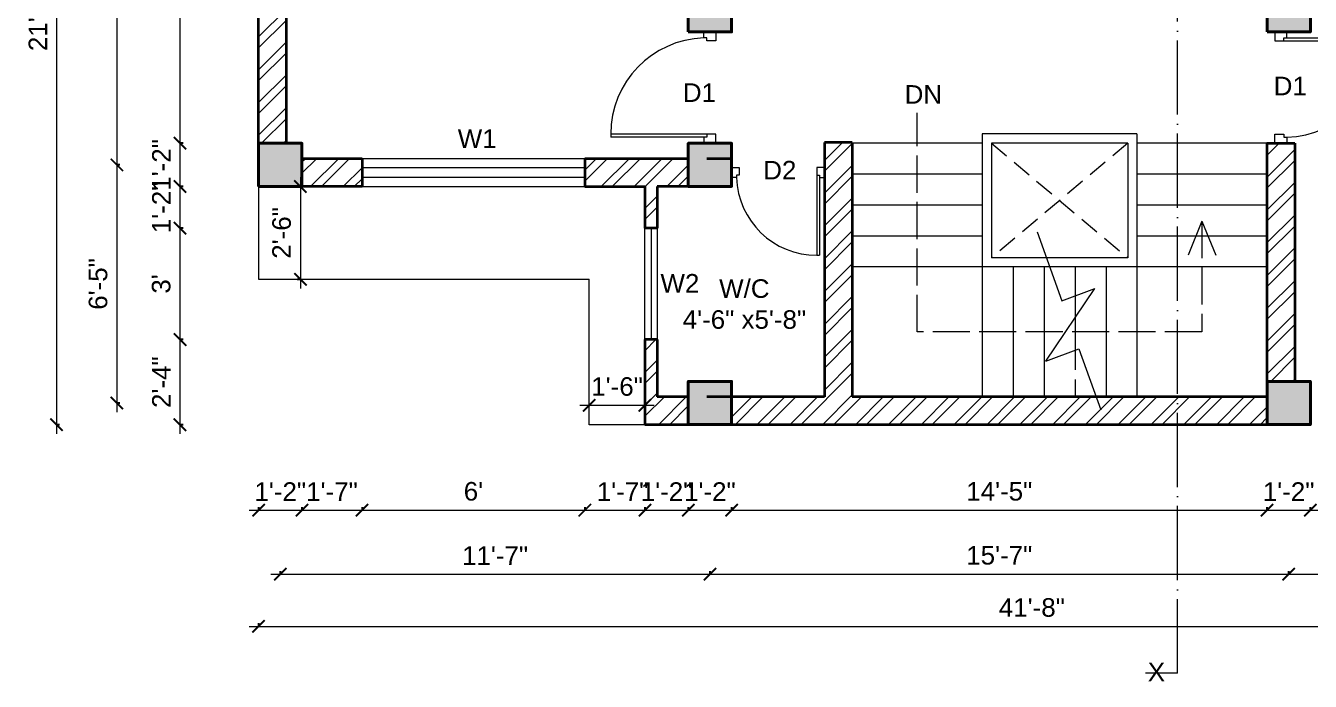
# Model space of a CAD drawing. Header units: inches. Extents: x -12071822 to 12321209, y -1222525 to 1319227.
# Drawn here: x 117113.1 to 117528.2, y 37196.9 to 37408.9 of the extents above; entities that cross this region are included whole.
import ezdxf

# ---------------------------------------------------------------- set-up
doc = ezdxf.new("R2010")
doc.units = ezdxf.units.IN
doc.header["$MEASUREMENT"] = 0
doc.header["$PDMODE"] = 35
for name, pattern in [('ACAD_ISO02W100', [15, 12, -3]), ('ACAD_ISO04W100', [30, 24, -3, 0, -3]), ('DASHED', [19.05, 12.7, -6.35])]:
    doc.linetypes.add(name, pattern=pattern)
for name, color, linetype, lineweight in [('Column', 181, 'Continuous', 40), ('Dimension', 130, 'Continuous', 9), ('Hatch', 9, 'Continuous', 9), ('Hidden', 254, 'ACAD_ISO02W100', 15), ('SECTION', 7, 'ACAD_ISO04W100', 18), ('Stairs', 61, 'Continuous', 18), ('TEXT', 255, 'Continuous', 35), ('Walls', 11, 'Continuous', 35), ('Windows', 151, 'Continuous', 15)]:
    doc.layers.add(name, color=color, linetype=linetype, lineweight=lineweight)
doc.styles.get("Standard").update_dxf_attribs({"font": 'arial.ttf'})
doc.dimstyles.get("Standard").update_dxf_attribs({"dimtxt": 6, "dimasz": 4, "dimexe": 0, "dimexo": 6, "dimgap": 3, "dimtad": 1, "dimdec": 0, "dimzin": 0, "dimdsep": 46, "dimlunit": 4, "dimtxsty": 'Standard', "dimblk": 'ARCHTICK', "dimcen": 0.09, "dimdle": 3, "dimclrd": 256, "dimadec": 0, "dimazin": 0, "dimtfac": 1, "dimtdec": 0, "dimtofl": 0, "dimtmove": 0, "dimatfit": 3, "dimfxl": 1, "dimfxlon": 1, "dimtolj": 1, "dimtzin": 0, "dimlwd": -1, "dimarcsym": 0})
pattern_1 = [(45, (-5399.04, -1273.291), (-5.30330086, 5.30330086), []), (45, (-5395.504, -1273.291), (-5.30330086, 5.30330086), [])]

# ---------------------------------------------------------------- blocks, each defined once
blk = doc.blocks.new('colm')
at = {"layer": 'Hatch'}
h = blk.add_hatch(color=256, dxfattribs=at)
h.dxf.hatch_style = 1
h.paths.add_polyline_path([(66705.71, 8319.73), (66705.71, 8307.73), (66717.71, 8307.73), (66717.71, 8319.73)])
at = {"layer": 'Column'}
blk.add_lwpolyline([(66705.71, 8307.73), (66717.71, 8307.73), (66717.71, 8319.73), (66705.71, 8319.73)], close=True, dxfattribs=at)
blk = doc.blocks.new('GFFGS')
at = {"layer": 'Windows'}
for p, q in [((97915.22, 19628.63), (97915.22, 19658.74)), ((97916.19, 19658.74), (97915.22, 19658.74)), ((97916.19, 19627.65), (97916.19, 19658.77)), ((97915.22, 19628.63), (97913.27, 19628.63)), ((97913.27, 19628.63), (97913.27, 19624.73)), ((97915.22, 19627.65), (97915.22, 19628.63)), ((97916.19, 19627.65), (97915.22, 19627.65)), ((97916.19, 19624.73), (97916.19, 19627.65)), ((97946.35, 19624.73), (97946.35, 19627.65)), ((97946.35, 19627.65), (97947.32, 19627.65)), ((97947.32, 19627.65), (97947.32, 19628.63)), ((97947.32, 19628.63), (97949.27, 19628.63)), ((97949.27, 19628.63), (97949.27, 19624.73)), ((97913.27, 19624.73), (97916.19, 19624.73)), ((97949.27, 19624.73), (97946.35, 19624.73))]:
    blk.add_line(p, q, dxfattribs=at)
blk.add_arc((97916.25, 19627.66), 31.08, 1.7801, 90.1235, dxfattribs=at)
blk = doc.blocks.new('_ArchTick')
at = {"color": 0, "linetype": 'ByBlock', "const_width": 0.15}
blk.add_lwpolyline([(-0.5, -0.5), (0.5, 0.5)], dxfattribs=at)
blk = doc.blocks.new('*D1714')
at = {"layer": 'Defpoints', "color": 0, "transparency": 16777216}
for p in [(117188.36, 37518.41), (117162.96, 37370.91), (117188.36, 37370.91)]:
    blk.add_point(p, dxfattribs=at)
at = {"layer": 'Dimension', "transparency": 16777216}
blk.add_line((117162.96, 37521.41), (117162.96, 37367.91), dxfattribs=at)
at = {"layer": 'Dimension', "color": 0, "lineweight": -2, "transparency": 16777216}
for p, q in [((117163.96, 37518.41), (117162.96, 37518.41)), ((117163.96, 37370.91), (117162.96, 37370.91))]:
    blk.add_line(p, q, dxfattribs=at)
at = {"layer": 'Dimension', "transparency": 16777216, "xscale": 4, "yscale": 4, "zscale": 4}
for p, rotation in [((117162.96, 37518.41), 90), ((117162.96, 37370.91), 270)]:
    blk.add_blockref('_ArchTick', p, dxfattribs=dict(at, rotation=rotation))
at = {"layer": 'Dimension', "color": 0, "lineweight": -2, "transparency": 16777216, "insert": (117156.9, 37444.66), "char_height": 6, "attachment_point": 5, "rotation": 90}
blk.add_mtext('\\A1;12\'-3"', dxfattribs=at)
blk = doc.blocks.new('*D1715')
at = {"layer": 'Defpoints', "color": 0, "transparency": 16777216}
for p in [(117188.36, 37370.91), (117162.96, 37356.91), (117188.36, 37356.91)]:
    blk.add_point(p, dxfattribs=at)
at = {"layer": 'Dimension', "transparency": 16777216}
blk.add_line((117162.96, 37373.91), (117162.96, 37353.91), dxfattribs=at)
at = {"layer": 'Dimension', "color": 0, "lineweight": -2, "transparency": 16777216}
for p, q in [((117163.96, 37370.91), (117162.96, 37370.91)), ((117163.96, 37356.91), (117162.96, 37356.91))]:
    blk.add_line(p, q, dxfattribs=at)
at = {"layer": 'Dimension', "transparency": 16777216, "xscale": 4, "yscale": 4, "zscale": 4}
for p, rotation in [((117162.96, 37370.91), 90), ((117162.96, 37356.91), 270)]:
    blk.add_blockref('_ArchTick', p, dxfattribs=dict(at, rotation=rotation))
at = {"layer": 'Dimension', "color": 0, "lineweight": -2, "transparency": 16777216, "insert": (117156.95, 37363.91), "char_height": 6, "attachment_point": 5, "rotation": 90}
blk.add_mtext('\\A1;1\'-2"', dxfattribs=at)
blk = doc.blocks.new('*D1716')
at = {"layer": 'Defpoints', "color": 0, "transparency": 16777216}
for p in [(117188.36, 37356.91), (117162.96, 37343.41), (117313.18, 37343.41)]:
    blk.add_point(p, dxfattribs=at)
at = {"layer": 'Dimension', "transparency": 16777216}
blk.add_line((117162.96, 37359.91), (117162.96, 37340.41), dxfattribs=at)
at = {"layer": 'Dimension', "color": 0, "lineweight": -2, "transparency": 16777216}
for p, q in [((117163.96, 37356.91), (117162.96, 37356.91)), ((117163.96, 37343.41), (117162.96, 37343.41))]:
    blk.add_line(p, q, dxfattribs=at)
at = {"layer": 'Dimension', "transparency": 16777216, "xscale": 4, "yscale": 4, "zscale": 4}
for p, rotation in [((117162.96, 37356.91), 90), ((117162.96, 37343.41), 270)]:
    blk.add_blockref('_ArchTick', p, dxfattribs=dict(at, rotation=rotation))
at = {"layer": 'Dimension', "color": 0, "lineweight": -2, "transparency": 16777216, "insert": (117156.95, 37350.16), "char_height": 6, "attachment_point": 5, "rotation": 90}
blk.add_mtext('\\A1;1\'-2"', dxfattribs=at)
blk = doc.blocks.new('*D1717')
at = {"layer": 'Defpoints', "color": 0, "transparency": 16777216}
for p in [(117313.18, 37343.41), (117162.96, 37307.41), (117313.18, 37307.41)]:
    blk.add_point(p, dxfattribs=at)
at = {"layer": 'Dimension', "transparency": 16777216}
blk.add_line((117162.96, 37346.41), (117162.96, 37304.41), dxfattribs=at)
at = {"layer": 'Dimension', "color": 0, "lineweight": -2, "transparency": 16777216}
for p, q in [((117163.96, 37343.41), (117162.96, 37343.41)), ((117163.96, 37307.41), (117162.96, 37307.41))]:
    blk.add_line(p, q, dxfattribs=at)
at = {"layer": 'Dimension', "transparency": 16777216, "xscale": 4, "yscale": 4, "zscale": 4}
for p, rotation in [((117162.96, 37343.41), 90), ((117162.96, 37307.41), 270)]:
    blk.add_blockref('_ArchTick', p, dxfattribs=dict(at, rotation=rotation))
at = {"layer": 'Dimension', "color": 0, "lineweight": -2, "transparency": 16777216, "insert": (117156.9, 37325.41), "char_height": 6, "attachment_point": 5, "rotation": 90}
blk.add_mtext("\\A1;3'", dxfattribs=at)
blk = doc.blocks.new('*D1718')
at = {"layer": 'Defpoints', "color": 0, "transparency": 16777216}
for p in [(117313.18, 37307.41), (117162.96, 37279.91), (117313.18, 37279.91)]:
    blk.add_point(p, dxfattribs=at)
at = {"layer": 'Dimension', "transparency": 16777216}
blk.add_line((117162.96, 37310.41), (117162.96, 37276.91), dxfattribs=at)
at = {"layer": 'Dimension', "color": 0, "lineweight": -2, "transparency": 16777216}
for p, q in [((117163.96, 37307.41), (117162.96, 37307.41)), ((117163.96, 37279.91), (117162.96, 37279.91))]:
    blk.add_line(p, q, dxfattribs=at)
at = {"layer": 'Dimension', "transparency": 16777216, "xscale": 4, "yscale": 4, "zscale": 4}
for p, rotation in [((117162.96, 37307.41), 90), ((117162.96, 37279.91), 270)]:
    blk.add_blockref('_ArchTick', p, dxfattribs=dict(at, rotation=rotation))
at = {"layer": 'Dimension', "color": 0, "lineweight": -2, "transparency": 16777216, "insert": (117156.95, 37293.66), "char_height": 6, "attachment_point": 5, "rotation": 90}
blk.add_mtext('\\A1;2\'-4"', dxfattribs=at)
blk = doc.blocks.new('*D1719')
at = {"layer": 'Defpoints', "color": 0, "transparency": 16777216}
for p in [(117188.36, 37525.41), (117142.56, 37363.91), (117188.36, 37363.91)]:
    blk.add_point(p, dxfattribs=at)
at = {"layer": 'Dimension', "transparency": 16777216}
blk.add_line((117142.56, 37528.41), (117142.56, 37360.91), dxfattribs=at)
at = {"layer": 'Dimension', "color": 0, "lineweight": -2, "transparency": 16777216}
for p, q in [((117143.56, 37525.41), (117142.56, 37525.41)), ((117143.56, 37363.91), (117142.56, 37363.91))]:
    blk.add_line(p, q, dxfattribs=at)
at = {"layer": 'Dimension', "transparency": 16777216, "xscale": 4, "yscale": 4, "zscale": 4}
for p, rotation in [((117142.56, 37525.41), 90), ((117142.56, 37363.91), 270)]:
    blk.add_blockref('_ArchTick', p, dxfattribs=dict(at, rotation=rotation))
at = {"layer": 'Dimension', "color": 0, "lineweight": -2, "transparency": 16777216, "insert": (117136.5, 37444.66), "char_height": 6, "attachment_point": 5, "rotation": 90}
blk.add_mtext('\\A1;13\'-5"', dxfattribs=at)
blk = doc.blocks.new('*D1720')
at = {"layer": 'Defpoints', "color": 0, "transparency": 16777216}
for p in [(117188.36, 37363.91), (117142.56, 37286.91), (117327.18, 37286.91)]:
    blk.add_point(p, dxfattribs=at)
at = {"layer": 'Dimension', "transparency": 16777216}
blk.add_line((117142.56, 37366.91), (117142.56, 37283.91), dxfattribs=at)
at = {"layer": 'Dimension', "color": 0, "lineweight": -2, "transparency": 16777216}
for p, q in [((117143.56, 37363.91), (117142.56, 37363.91)), ((117143.56, 37286.91), (117142.56, 37286.91))]:
    blk.add_line(p, q, dxfattribs=at)
at = {"layer": 'Dimension', "transparency": 16777216, "xscale": 4, "yscale": 4, "zscale": 4}
for p, rotation in [((117142.56, 37363.91), 90), ((117142.56, 37286.91), 270)]:
    blk.add_blockref('_ArchTick', p, dxfattribs=dict(at, rotation=rotation))
at = {"layer": 'Dimension', "color": 0, "lineweight": -2, "transparency": 16777216, "insert": (117136.5, 37325.41), "char_height": 6, "attachment_point": 5, "rotation": 90}
blk.add_mtext('\\A1;6\'-5"', dxfattribs=at)
blk = doc.blocks.new('*D1596')
at = {"layer": 'Defpoints', "color": 0, "transparency": 16777216}
for p in [(117188.36, 37532.41), (117123.05, 37279.91), (117313.18, 37279.91)]:
    blk.add_point(p, dxfattribs=at)
at = {"layer": 'Dimension', "transparency": 16777216}
blk.add_line((117123.05, 37535.41), (117123.05, 37276.91), dxfattribs=at)
at = {"layer": 'Dimension', "color": 0, "lineweight": -2, "transparency": 16777216}
for p, q in [((117124.05, 37532.41), (117123.05, 37532.41)), ((117124.05, 37279.91), (117123.05, 37279.91))]:
    blk.add_line(p, q, dxfattribs=at)
at = {"layer": 'Dimension', "transparency": 16777216, "xscale": 4, "yscale": 4, "zscale": 4}
for p, rotation in [((117123.05, 37532.41), 90), ((117123.05, 37279.91), 270)]:
    blk.add_blockref('_ArchTick', p, dxfattribs=dict(at, rotation=rotation))
at = {"layer": 'Dimension', "color": 0, "lineweight": -2, "transparency": 16777216, "insert": (117117.04, 37406.16), "char_height": 6, "attachment_point": 5, "rotation": 90}
blk.add_mtext("\\A1;21'", dxfattribs=at)
blk = doc.blocks.new('*D1597')
at = {"layer": 'Defpoints', "color": 0, "transparency": 16777216}
for p in [(117188.36, 37356.91), (117202.36, 37356.91), (117202.36, 37252.28)]:
    blk.add_point(p, dxfattribs=at)
at = {"layer": 'Dimension', "color": 0, "lineweight": -2, "transparency": 16777216}
for p, q in [((117188.36, 37253.28), (117188.36, 37252.28)), ((117202.36, 37253.28), (117202.36, 37252.28))]:
    blk.add_line(p, q, dxfattribs=at)
at = {"layer": 'Dimension', "transparency": 16777216}
blk.add_line((117185.36, 37252.28), (117205.36, 37252.28), dxfattribs=at)
at = {"layer": 'Dimension', "transparency": 16777216, "xscale": 4, "yscale": 4, "zscale": 4, "rotation": 180}
blk.add_blockref('_ArchTick', (117188.36, 37252.28), dxfattribs=at)
at = {"layer": 'Dimension', "transparency": 16777216, "xscale": 4, "yscale": 4, "zscale": 4}
blk.add_blockref('_ArchTick', (117202.36, 37252.28), dxfattribs=at)
at = {"layer": 'Dimension', "color": 0, "lineweight": -2, "transparency": 16777216, "insert": (117195.36, 37258.29), "char_height": 6, "attachment_point": 5}
blk.add_mtext('\\A1;1\'-2"', dxfattribs=at)
blk = doc.blocks.new('*D1721')
at = {"layer": 'Defpoints', "color": 0, "transparency": 16777216}
for p in [(117293.77, 37356.91), (117313.18, 37279.91), (117313.18, 37252.28)]:
    blk.add_point(p, dxfattribs=at)
at = {"layer": 'Dimension', "color": 0, "lineweight": -2, "transparency": 16777216}
for p, q in [((117293.77, 37253.28), (117293.77, 37252.28)), ((117313.18, 37253.28), (117313.18, 37252.28))]:
    blk.add_line(p, q, dxfattribs=at)
at = {"layer": 'Dimension', "transparency": 16777216}
blk.add_line((117290.77, 37252.28), (117316.18, 37252.28), dxfattribs=at)
at = {"layer": 'Dimension', "transparency": 16777216, "xscale": 4, "yscale": 4, "zscale": 4, "rotation": 180}
blk.add_blockref('_ArchTick', (117293.77, 37252.28), dxfattribs=at)
at = {"layer": 'Dimension', "transparency": 16777216, "xscale": 4, "yscale": 4, "zscale": 4}
blk.add_blockref('_ArchTick', (117313.18, 37252.28), dxfattribs=at)
at = {"layer": 'Dimension', "color": 0, "lineweight": -2, "transparency": 16777216, "insert": (117305.97, 37258.29), "char_height": 6, "attachment_point": 5}
blk.add_mtext('\\A1;1\'-7"', dxfattribs=at)
blk = doc.blocks.new('*D1722')
at = {"layer": 'Defpoints', "color": 0, "transparency": 16777216}
for p in [(117313.18, 37279.91), (117327.18, 37279.91), (117327.18, 37252.28)]:
    blk.add_point(p, dxfattribs=at)
at = {"layer": 'Dimension', "color": 0, "lineweight": -2, "transparency": 16777216}
for p, q in [((117313.18, 37253.28), (117313.18, 37252.28)), ((117327.18, 37253.28), (117327.18, 37252.28))]:
    blk.add_line(p, q, dxfattribs=at)
at = {"layer": 'Dimension', "transparency": 16777216}
blk.add_line((117310.18, 37252.28), (117330.18, 37252.28), dxfattribs=at)
at = {"layer": 'Dimension', "transparency": 16777216, "xscale": 4, "yscale": 4, "zscale": 4, "rotation": 180}
blk.add_blockref('_ArchTick', (117313.18, 37252.28), dxfattribs=at)
at = {"layer": 'Dimension', "transparency": 16777216, "xscale": 4, "yscale": 4, "zscale": 4}
blk.add_blockref('_ArchTick', (117327.18, 37252.28), dxfattribs=at)
at = {"layer": 'Dimension', "color": 0, "lineweight": -2, "transparency": 16777216, "insert": (117320.18, 37258.29), "char_height": 6, "attachment_point": 5}
blk.add_mtext('\\A1;1\'-2"', dxfattribs=at)
blk = doc.blocks.new('*D1723')
at = {"layer": 'Defpoints', "color": 0, "transparency": 16777216}
for p in [(117327.18, 37279.91), (117341.18, 37279.91), (117341.18, 37252.28)]:
    blk.add_point(p, dxfattribs=at)
at = {"layer": 'Dimension', "color": 0, "lineweight": -2, "transparency": 16777216}
for p, q in [((117327.18, 37253.28), (117327.18, 37252.28)), ((117341.18, 37253.28), (117341.18, 37252.28))]:
    blk.add_line(p, q, dxfattribs=at)
at = {"layer": 'Dimension', "transparency": 16777216}
blk.add_line((117324.18, 37252.28), (117344.18, 37252.28), dxfattribs=at)
at = {"layer": 'Dimension', "transparency": 16777216, "xscale": 4, "yscale": 4, "zscale": 4, "rotation": 180}
blk.add_blockref('_ArchTick', (117327.18, 37252.28), dxfattribs=at)
at = {"layer": 'Dimension', "transparency": 16777216, "xscale": 4, "yscale": 4, "zscale": 4}
blk.add_blockref('_ArchTick', (117341.18, 37252.28), dxfattribs=at)
at = {"layer": 'Dimension', "color": 0, "lineweight": -2, "transparency": 16777216, "insert": (117334.18, 37258.29), "char_height": 6, "attachment_point": 5}
blk.add_mtext('\\A1;1\'-2"', dxfattribs=at)
blk = doc.blocks.new('*D1724')
at = {"layer": 'Defpoints', "color": 0, "transparency": 16777216}
for p in [(117514.18, 37279.91), (117528.18, 37279.91), (117528.18, 37252.28)]:
    blk.add_point(p, dxfattribs=at)
at = {"layer": 'Dimension', "color": 0, "lineweight": -2, "transparency": 16777216}
for p, q in [((117514.18, 37253.28), (117514.18, 37252.28)), ((117528.18, 37253.28), (117528.18, 37252.28))]:
    blk.add_line(p, q, dxfattribs=at)
at = {"layer": 'Dimension', "transparency": 16777216}
blk.add_line((117511.18, 37252.28), (117531.18, 37252.28), dxfattribs=at)
at = {"layer": 'Dimension', "transparency": 16777216, "xscale": 4, "yscale": 4, "zscale": 4, "rotation": 180}
blk.add_blockref('_ArchTick', (117514.18, 37252.28), dxfattribs=at)
at = {"layer": 'Dimension', "transparency": 16777216, "xscale": 4, "yscale": 4, "zscale": 4}
blk.add_blockref('_ArchTick', (117528.18, 37252.28), dxfattribs=at)
at = {"layer": 'Dimension', "color": 0, "lineweight": -2, "transparency": 16777216, "insert": (117521.18, 37258.29), "char_height": 6, "attachment_point": 5}
blk.add_mtext('\\A1;1\'-2"', dxfattribs=at)
blk = doc.blocks.new('*D1725')
at = {"layer": 'Defpoints', "color": 0, "transparency": 16777216}
for p in [(117528.18, 37279.91), (117674.05, 37279.91), (117674.05, 37252.28)]:
    blk.add_point(p, dxfattribs=at)
at = {"layer": 'Dimension', "color": 0, "lineweight": -2, "transparency": 16777216}
for p, q in [((117528.18, 37253.28), (117528.18, 37252.28)), ((117674.05, 37253.28), (117674.05, 37252.28))]:
    blk.add_line(p, q, dxfattribs=at)
at = {"layer": 'Dimension', "transparency": 16777216}
blk.add_line((117525.18, 37252.28), (117677.05, 37252.28), dxfattribs=at)
at = {"layer": 'Dimension', "transparency": 16777216, "xscale": 4, "yscale": 4, "zscale": 4, "rotation": 180}
blk.add_blockref('_ArchTick', (117528.18, 37252.28), dxfattribs=at)
at = {"layer": 'Dimension', "transparency": 16777216, "xscale": 4, "yscale": 4, "zscale": 4}
blk.add_blockref('_ArchTick', (117674.05, 37252.28), dxfattribs=at)
at = {"layer": 'Dimension', "color": 0, "lineweight": -2, "transparency": 16777216, "insert": (117601.12, 37258.29), "char_height": 6, "attachment_point": 5}
blk.add_mtext('\\A1;12\'-2"', dxfattribs=at)
blk = doc.blocks.new('*D1727')
at = {"layer": 'Defpoints', "color": 0, "transparency": 16777216}
for p in [(117195.36, 37356.91), (117334.18, 37279.91), (117334.18, 37231.58)]:
    blk.add_point(p, dxfattribs=at)
at = {"layer": 'Dimension', "color": 0, "lineweight": -2, "transparency": 16777216}
for p, q in [((117195.36, 37232.58), (117195.36, 37231.58)), ((117334.18, 37232.58), (117334.18, 37231.58))]:
    blk.add_line(p, q, dxfattribs=at)
at = {"layer": 'Dimension', "transparency": 16777216}
blk.add_line((117192.36, 37231.58), (117337.18, 37231.58), dxfattribs=at)
at = {"layer": 'Dimension', "transparency": 16777216, "xscale": 4, "yscale": 4, "zscale": 4, "rotation": 180}
blk.add_blockref('_ArchTick', (117195.36, 37231.58), dxfattribs=at)
at = {"layer": 'Dimension', "transparency": 16777216, "xscale": 4, "yscale": 4, "zscale": 4}
blk.add_blockref('_ArchTick', (117334.18, 37231.58), dxfattribs=at)
at = {"layer": 'Dimension', "color": 0, "lineweight": -2, "transparency": 16777216, "insert": (117264.77, 37237.59), "char_height": 6, "attachment_point": 5}
blk.add_mtext('\\A1;11\'-7"', dxfattribs=at)
blk = doc.blocks.new('*D1728')
at = {"layer": 'Defpoints', "color": 0, "transparency": 16777216}
for p in [(117334.18, 37279.91), (117521.18, 37279.91), (117521.18, 37231.58)]:
    blk.add_point(p, dxfattribs=at)
at = {"layer": 'Dimension', "color": 0, "lineweight": -2, "transparency": 16777216}
for p, q in [((117334.18, 37232.58), (117334.18, 37231.58)), ((117521.18, 37232.58), (117521.18, 37231.58))]:
    blk.add_line(p, q, dxfattribs=at)
at = {"layer": 'Dimension', "transparency": 16777216}
blk.add_line((117331.18, 37231.58), (117524.18, 37231.58), dxfattribs=at)
at = {"layer": 'Dimension', "transparency": 16777216, "xscale": 4, "yscale": 4, "zscale": 4, "rotation": 180}
blk.add_blockref('_ArchTick', (117334.18, 37231.58), dxfattribs=at)
at = {"layer": 'Dimension', "transparency": 16777216, "xscale": 4, "yscale": 4, "zscale": 4}
blk.add_blockref('_ArchTick', (117521.18, 37231.58), dxfattribs=at)
at = {"layer": 'Dimension', "color": 0, "lineweight": -2, "transparency": 16777216, "insert": (117427.68, 37237.65), "char_height": 6, "attachment_point": 5}
blk.add_mtext('\\A1;15\'-7"', dxfattribs=at)
blk = doc.blocks.new('*D1729')
at = {"layer": 'Defpoints', "color": 0, "transparency": 16777216}
for p in [(117521.18, 37279.91), (117681.05, 37279.91), (117681.05, 37231.58)]:
    blk.add_point(p, dxfattribs=at)
at = {"layer": 'Dimension', "color": 0, "lineweight": -2, "transparency": 16777216}
for p, q in [((117521.18, 37232.58), (117521.18, 37231.58)), ((117681.05, 37232.58), (117681.05, 37231.58))]:
    blk.add_line(p, q, dxfattribs=at)
at = {"layer": 'Dimension', "transparency": 16777216}
blk.add_line((117518.18, 37231.58), (117684.05, 37231.58), dxfattribs=at)
at = {"layer": 'Dimension', "transparency": 16777216, "xscale": 4, "yscale": 4, "zscale": 4, "rotation": 180}
blk.add_blockref('_ArchTick', (117521.18, 37231.58), dxfattribs=at)
at = {"layer": 'Dimension', "transparency": 16777216, "xscale": 4, "yscale": 4, "zscale": 4}
blk.add_blockref('_ArchTick', (117681.05, 37231.58), dxfattribs=at)
at = {"layer": 'Dimension', "color": 0, "lineweight": -2, "transparency": 16777216, "insert": (117601.12, 37237.65), "char_height": 6, "attachment_point": 5}
blk.add_mtext('\\A1;13\'-4"', dxfattribs=at)
blk = doc.blocks.new('*D1598')
at = {"layer": 'Defpoints', "color": 0, "transparency": 16777216}
for p in [(117188.36, 37356.91), (117688.05, 37279.91), (117688.05, 37214.71)]:
    blk.add_point(p, dxfattribs=at)
at = {"layer": 'Dimension', "transparency": 16777216}
blk.add_line((117185.36, 37214.71), (117691.05, 37214.71), dxfattribs=at)
at = {"layer": 'Dimension', "color": 0, "lineweight": -2, "transparency": 16777216}
for p, q in [((117188.36, 37215.71), (117188.36, 37214.71)), ((117688.05, 37215.71), (117688.05, 37214.71))]:
    blk.add_line(p, q, dxfattribs=at)
at = {"layer": 'Dimension', "transparency": 16777216, "xscale": 4, "yscale": 4, "zscale": 4, "rotation": 180}
blk.add_blockref('_ArchTick', (117188.36, 37214.71), dxfattribs=at)
at = {"layer": 'Dimension', "transparency": 16777216, "xscale": 4, "yscale": 4, "zscale": 4}
blk.add_blockref('_ArchTick', (117688.05, 37214.71), dxfattribs=at)
at = {"layer": 'Dimension', "color": 0, "lineweight": -2, "transparency": 16777216, "insert": (117438.21, 37220.78), "char_height": 6, "attachment_point": 5}
blk.add_mtext('\\A1;41\'-8"', dxfattribs=at)
blk = doc.blocks.new('*D1599')
at = {"layer": 'Defpoints', "color": 0, "transparency": 16777216}
for p in [(117202.36, 37356.91), (117221.77, 37356.91), (117221.77, 37252.28)]:
    blk.add_point(p, dxfattribs=at)
at = {"layer": 'Dimension', "color": 0, "lineweight": -2, "transparency": 16777216}
for p, q in [((117202.36, 37253.28), (117202.36, 37252.28)), ((117221.77, 37253.28), (117221.77, 37252.28))]:
    blk.add_line(p, q, dxfattribs=at)
at = {"layer": 'Dimension', "transparency": 16777216}
blk.add_line((117199.36, 37252.28), (117224.77, 37252.28), dxfattribs=at)
at = {"layer": 'Dimension', "transparency": 16777216, "xscale": 4, "yscale": 4, "zscale": 4, "rotation": 180}
blk.add_blockref('_ArchTick', (117202.36, 37252.28), dxfattribs=at)
at = {"layer": 'Dimension', "transparency": 16777216, "xscale": 4, "yscale": 4, "zscale": 4}
blk.add_blockref('_ArchTick', (117221.77, 37252.28), dxfattribs=at)
at = {"layer": 'Dimension', "color": 0, "transparency": 16777216, "insert": (117212.07, 37258.29), "char_height": 6, "attachment_point": 5}
blk.add_mtext('\\A1;1\'-7"', dxfattribs=at)
blk = doc.blocks.new('*D1730')
at = {"layer": 'Defpoints', "color": 0, "transparency": 16777216}
for p in [(117221.77, 37356.91), (117293.77, 37356.91), (117293.77, 37252.28)]:
    blk.add_point(p, dxfattribs=at)
at = {"layer": 'Dimension', "color": 0, "lineweight": -2, "transparency": 16777216}
for p, q in [((117221.77, 37253.28), (117221.77, 37252.28)), ((117293.77, 37253.28), (117293.77, 37252.28))]:
    blk.add_line(p, q, dxfattribs=at)
at = {"layer": 'Dimension', "transparency": 16777216}
blk.add_line((117218.77, 37252.28), (117296.77, 37252.28), dxfattribs=at)
at = {"layer": 'Dimension', "transparency": 16777216, "xscale": 4, "yscale": 4, "zscale": 4, "rotation": 180}
blk.add_blockref('_ArchTick', (117221.77, 37252.28), dxfattribs=at)
at = {"layer": 'Dimension', "transparency": 16777216, "xscale": 4, "yscale": 4, "zscale": 4}
blk.add_blockref('_ArchTick', (117293.77, 37252.28), dxfattribs=at)
at = {"layer": 'Dimension', "color": 0, "transparency": 16777216, "insert": (117257.77, 37258.34), "char_height": 6, "attachment_point": 5}
blk.add_mtext("\\A1;6'", dxfattribs=at)
blk = doc.blocks.new('*D1798')
at = {"layer": 'Defpoints', "color": 0, "transparency": 16777216}
for p in [(117188.36, 37356.91), (117188.36, 37326.91), (117201.87, 37326.91)]:
    blk.add_point(p, dxfattribs=at)
at = {"layer": 'Windows', "transparency": 16777216}
blk.add_line((117201.87, 37359.91), (117201.87, 37323.91), dxfattribs=at)
at = {"layer": 'Windows', "color": 0, "lineweight": -2, "transparency": 16777216}
for p, q in [((117200.87, 37356.91), (117201.87, 37356.91)), ((117200.87, 37326.91), (117201.87, 37326.91))]:
    blk.add_line(p, q, dxfattribs=at)
at = {"layer": 'Windows', "transparency": 16777216, "xscale": 4, "yscale": 4, "zscale": 4}
for p, rotation in [((117201.87, 37356.91), 90), ((117201.87, 37326.91), 270)]:
    blk.add_blockref('_ArchTick', p, dxfattribs=dict(at, rotation=rotation))
at = {"layer": 'Windows', "color": 0, "transparency": 16777216, "insert": (117195.81, 37341.91), "char_height": 6, "attachment_point": 5, "rotation": 90}
blk.add_mtext('\\A1;2\'-6"', dxfattribs=at)
blk = doc.blocks.new('*D1799')
at = {"layer": 'Defpoints', "color": 0, "transparency": 16777216}
for p in [(117295.18, 37286.15), (117295.18, 37279.91), (117313.18, 37279.91)]:
    blk.add_point(p, dxfattribs=at)
at = {"layer": 'Windows', "transparency": 16777216}
blk.add_line((117316.18, 37286.15), (117292.18, 37286.15), dxfattribs=at)
at = {"layer": 'Windows', "color": 0, "lineweight": -2, "transparency": 16777216}
for p, q in [((117295.18, 37285.91), (117295.18, 37286.15)), ((117313.18, 37285.91), (117313.18, 37286.15))]:
    blk.add_line(p, q, dxfattribs=at)
at = {"layer": 'Windows', "transparency": 16777216, "xscale": 4, "yscale": 4, "zscale": 4, "rotation": 180}
blk.add_blockref('_ArchTick', (117295.18, 37286.15), dxfattribs=at)
at = {"layer": 'Windows', "transparency": 16777216, "xscale": 4, "yscale": 4, "zscale": 4}
blk.add_blockref('_ArchTick', (117313.18, 37286.15), dxfattribs=at)
at = {"layer": 'Windows', "color": 0, "transparency": 16777216, "insert": (117304.18, 37292.22), "char_height": 6, "attachment_point": 5}
blk.add_mtext('\\A1;1\'-6"', dxfattribs=at)
blk = doc.blocks.new('*D1617')
at = {"layer": 'Defpoints', "color": 0, "transparency": 16777216}
for p in [(118242.86, 37844.49), (117514.18, 37816.85), (117514.18, 37279.91)]:
    blk.add_point(p, dxfattribs=at)
at = {"layer": 'Dimension', "color": 0, "lineweight": -2, "transparency": 16777216}
for p, q in [((118242.86, 37817.85), (118242.86, 37816.85)), ((117514.18, 37815.85), (117514.18, 37816.85))]:
    blk.add_line(p, q, dxfattribs=at)
at = {"layer": 'Dimension', "transparency": 16777216}
blk.add_line((118245.86, 37816.85), (117511.18, 37816.85), dxfattribs=at)
at = {"layer": 'Dimension', "transparency": 16777216, "xscale": 4, "yscale": 4, "zscale": 4, "rotation": 180}
blk.add_blockref('_ArchTick', (117514.18, 37816.85), dxfattribs=at)
at = {"layer": 'Dimension', "transparency": 16777216, "xscale": 4, "yscale": 4, "zscale": 4}
blk.add_blockref('_ArchTick', (118242.86, 37816.85), dxfattribs=at)
at = {"layer": 'Dimension', "color": 0, "transparency": 16777216, "insert": (117878.52, 37822.92), "char_height": 6, "attachment_point": 5}
blk.add_mtext('\\A1;60\'-9"', dxfattribs=at)
blk = doc.blocks.new('*D1812')
at = {"layer": 'Defpoints', "color": 0, "transparency": 16777216}
for p in [(117341.18, 37279.91), (117514.18, 37279.91), (117514.18, 37252.28)]:
    blk.add_point(p, dxfattribs=at)
at = {"layer": 'Dimension', "color": 0, "lineweight": -2, "transparency": 16777216}
for p, q in [((117341.18, 37253.28), (117341.18, 37252.28)), ((117514.18, 37253.28), (117514.18, 37252.28))]:
    blk.add_line(p, q, dxfattribs=at)
at = {"layer": 'Dimension', "transparency": 16777216}
blk.add_line((117338.18, 37252.28), (117517.18, 37252.28), dxfattribs=at)
at = {"layer": 'Dimension', "transparency": 16777216, "xscale": 4, "yscale": 4, "zscale": 4, "rotation": 180}
blk.add_blockref('_ArchTick', (117341.18, 37252.28), dxfattribs=at)
at = {"layer": 'Dimension', "transparency": 16777216, "xscale": 4, "yscale": 4, "zscale": 4}
blk.add_blockref('_ArchTick', (117514.18, 37252.28), dxfattribs=at)
at = {"layer": 'Dimension', "color": 0, "transparency": 16777216, "insert": (117427.68, 37258.34), "char_height": 6, "attachment_point": 5}
blk.add_mtext('\\A1;14\'-5"', dxfattribs=at)

msp = doc.modelspace()

# ---------------------------------------------------------------- hatches: boundary and pattern name
at = {"layer": 'Hatch'}
h = msp.add_hatch(dxfattribs=at)
h.set_pattern_fill('ANSI32', color=256, scale=20)
h.set_pattern_definition(pattern_1)
h.paths.add_polyline_path([(117197.36, 37518.41), (117188.36, 37518.41), (117188.36, 37370.91), (117197.36, 37370.91)])
h = msp.add_hatch(dxfattribs=at)
h.set_pattern_fill('ANSI32', color=256, scale=20)
h.set_pattern_definition(pattern_1)
h.paths.add_polyline_path([(117380.18, 37288.91), (117380.18, 37371.16), (117371.18, 37371.16), (117371.18, 37288.91), (117341.18, 37288.91), (117341.18, 37279.91), (117514.18, 37279.91), (117514.18, 37288.91)])
h = msp.add_hatch(dxfattribs=at)
h.set_pattern_fill('ANSI32', color=256, scale=20)
h.set_pattern_definition(pattern_1)
h.paths.add_polyline_path([(117523.18, 37370.91), (117514.18, 37370.91), (117514.18, 37293.91), (117523.18, 37293.91)])
h = msp.add_hatch(dxfattribs=at)
h.set_pattern_fill('ANSI32', color=256, scale=20)
h.set_pattern_definition([(45, (-8019.3034, -564.577), (-5.30330086, 5.30330086), []), (45, (-8015.768, -564.577), (-5.30330086, 5.30330086), [])])
h.paths.add_polyline_path([(117221.77, 37356.91), (117221.77, 37365.91), (117202.36, 37365.91), (117202.36, 37356.91)])
h = msp.add_hatch(dxfattribs=at)
h.set_pattern_fill('ANSI32', color=256, scale=20)
h.set_pattern_definition(pattern_1)
h.paths.add_polyline_path([(117313.18, 37356.91), (117313.18, 37343.41), (117317.18, 37343.41), (117317.18, 37356.91), (117327.18, 37356.91), (117327.18, 37365.91), (117293.77, 37365.91), (117293.77, 37356.91)])
h = msp.add_hatch(dxfattribs=at)
h.set_pattern_fill('ANSI32', color=256, scale=20)
h.set_pattern_definition(pattern_1)
h.paths.add_polyline_path([(117317.18, 37288.91), (117317.18, 37307.41), (117313.18, 37307.41), (117313.18, 37279.91), (117327.18, 37279.91), (117327.18, 37288.91)])

# ---------------------------------------------------------------- linework, layer by layer
at = {"layer": 'Hidden'}
for p, q in [((117401.18, 37309.91), (117401.18, 37380.77)), ((117493.18, 37345.74), (117488.75, 37334.74)), ((117493.18, 37345.74), (117493.18, 37309.91)), ((117493.18, 37345.74), (117497.61, 37334.74)), ((117493.18, 37309.91), (117401.18, 37309.91))]:
    msp.add_line(p, q, dxfattribs=at)
at = {"layer": 'SECTION'}
for q in [(117485.31, 37611.22), (117474.92, 37199.55)]:
    msp.add_line((117485.31, 37199.55), q, dxfattribs=at)
at = {"layer": 'Stairs'}
for p, q in [((117472.18, 37373.91), (117422.18, 37373.91)), ((117422.18, 37373.91), (117422.18, 37288.91)), ((117472.18, 37373.91), (117472.18, 37288.91)), ((117422.18, 37370.91), (117380.18, 37370.91)), ((117469.18, 37370.91), (117425.18, 37370.91)), ((117425.18, 37370.91), (117425.18, 37333.91)), ((117469.18, 37370.91), (117469.18, 37333.91)), ((117514.18, 37370.91), (117472.18, 37370.91)), ((117422.18, 37360.91), (117380.18, 37360.91)), ((117514.18, 37360.91), (117472.18, 37360.91)), ((117188.36, 37356.91), (117188.36, 37326.91)), ((117422.18, 37350.91), (117380.18, 37350.91)), ((117514.18, 37350.91), (117472.18, 37350.91)), ((117422.18, 37340.91), (117380.18, 37340.91)), ((117439.88, 37342.24), (117447.86, 37319.93)), ((117514.18, 37340.91), (117472.18, 37340.91)), ((117443.93, 37333.91), (117425.18, 37333.91)), ((117469.18, 37333.91), (117443.93, 37333.91)), ((117443.93, 37330.91), (117380.18, 37330.91)), ((117432.18, 37330.91), (117432.18, 37288.91)), ((117442.18, 37330.91), (117442.18, 37288.91)), ((117514.18, 37330.91), (117443.93, 37330.91)), ((117452.18, 37330.91), (117452.18, 37321.53)), ((117462.18, 37330.91), (117462.18, 37288.91)), ((117188.36, 37326.91), (117295.18, 37326.91)), ((117295.18, 37279.91), (117295.18, 37326.91)), ((117442.69, 37300.49), (117458.58, 37323.9)), ((117447.86, 37319.93), (117458.58, 37323.9)), ((117452.18, 37321.53), (117452.18, 37314.47)), ((117452.18, 37314.47), (117452.18, 37304)), ((117442.69, 37300.49), (117453.41, 37304.45)), ((117453.41, 37304.45), (117460.48, 37284.7)), ((117313.18, 37279.91), (117295.18, 37279.91))]:
    msp.add_line(p, q, dxfattribs=at)
at = {"layer": 'Stairs', "linetype": 'DASHED', "ltscale": 0.5}
for p, q in [((117469.18, 37370.91), (117425.18, 37333.91)), ((117425.18, 37370.91), (117469.18, 37333.91)), ((117514.18, 37366.57), (117514.18, 37370.91)), ((117452.18, 37304), (117452.18, 37288.91))]:
    msp.add_line(p, q, dxfattribs=at)
at = {"layer": 'Walls'}
for p, q in [((117188.36, 37370.91), (117188.36, 37518.41)), ((117197.36, 37370.91), (117197.36, 37518.41)), ((117371.18, 37371.16), (117371.18, 37288.91)), ((117380.18, 37371.16), (117371.18, 37371.16)), ((117380.18, 37371.16), (117380.18, 37288.91)), ((117514.18, 37370.91), (117514.18, 37293.91)), ((117514.18, 37370.91), (117523.18, 37370.91)), ((117523.18, 37370.91), (117523.18, 37293.91)), ((117221.77, 37365.91), (117202.36, 37365.91)), ((117221.77, 37365.91), (117221.77, 37356.91)), ((117327.18, 37365.91), (117293.77, 37365.91)), ((117293.77, 37365.91), (117293.77, 37356.91)), ((117341.18, 37365.91), (117333.18, 37365.91)), ((117341.18, 37365.91), (117341.18, 37356.91)), ((117221.77, 37356.91), (117202.36, 37356.91)), ((117293.77, 37356.91), (117313.18, 37356.91)), ((117313.18, 37356.91), (117313.18, 37343.41)), ((117317.18, 37356.91), (117317.18, 37343.41)), ((117327.18, 37356.91), (117317.18, 37356.91)), ((117333.18, 37356.91), (117341.18, 37356.91)), ((117317.18, 37343.41), (117313.18, 37343.41)), ((117313.18, 37307.41), (117313.18, 37279.91)), ((117317.18, 37307.41), (117313.18, 37307.41)), ((117317.18, 37307.41), (117317.18, 37288.91)), ((117327.18, 37288.91), (117317.18, 37288.91)), ((117371.18, 37288.91), (117333.18, 37288.91)), ((117514.18, 37288.91), (117380.18, 37288.91)), ((117327.18, 37279.91), (117313.18, 37279.91)), ((117514.18, 37279.91), (117333.18, 37279.91))]:
    msp.add_line(p, q, dxfattribs=at)
at = {"layer": 'Windows'}
for p, q in [((117293.77, 37365.91), (117221.77, 37365.91)), ((117293.77, 37362.91), (117221.77, 37362.91)), ((117221.77, 37359.91), (117293.77, 37359.91)), ((117221.77, 37356.91), (117293.77, 37356.91)), ((117313.18, 37307.41), (117313.18, 37343.41)), ((117315.18, 37343.41), (117315.18, 37307.41)), ((117317.18, 37343.41), (117317.18, 37307.41))]:
    msp.add_line(p, q, dxfattribs=at)

# ---------------------------------------------------------------- block references
at = {"layer": 'Column', "xscale": 1.166666666667879, "yscale": 1.166666666667879, "zscale": 1.166666666667879}
for p in [(39503.86, 27714.57), (39690.86, 27714.57), (39365.04, 27664.57), (39503.86, 27664.57), (39503.86, 27587.57), (39690.86, 27587.57)]:
    msp.add_blockref('colm', p, dxfattribs=at)
at = {"layer": 'Windows'}
for p, rotation in [((136960.86, -60542.36), 90), ((97892, 135320.18), 270)]:
    msp.add_blockref('GFFGS', p, dxfattribs=dict(at, rotation=rotation))
at = {"layer": 'Windows', "xscale": 0.8333333333339397, "yscale": 0.8333333333339397, "zscale": 0.8333333333339397, "rotation": 180}
msp.add_blockref('GFFGS', (198965.57, 53716.98), dxfattribs=at)

# ---------------------------------------------------------------- texts
at = {"layer": 'TEXT', "char_height": 6}
for s, width, insert, attachment_point in [('\\pi5.0988;D1', 18.7269, (117320.35, 37390.27), 1), ('\\pi5.0988;D1', 18.7269, (117511.25, 37392.41), 1), ('DN', 18.7269, (117397.1, 37383.69), 7), ('W1', 18.7269, (117252.71, 37375.41), 1), ('\\pi4.55037;D2', 18.7269, (117346.86, 37365.2), 1), ('\\pi3.34914;W2', 18.7269, (117314.86, 37328.62), 1), ('\\pi34.18972;W/C\\P\\pi22.41891;4\'-6" x5\'-8"', 84.2389, (117302.97, 37310.83), 7), ('X', 18.7269, (117481.25, 37202.94), 3)]:
    msp.add_mtext_dynamic_manual_height_columns(s, width=width, gutter_width=1, heights=[0], dxfattribs=dict(at, insert=insert, attachment_point=attachment_point))

# ---------------------------------------------------------------- dimensions: what is measured, and where the dimension line sits
at = {"layer": 'Dimension'}
for base, p1, p2, picture, middle in [((117514.18, 37816.85), (118242.86, 37844.49), (117514.18, 37279.91), '*D1617', (117878.52, 37822.92)), ((117293.77, 37252.28), (117221.77, 37356.91), (117293.77, 37356.91), '*D1730', (117257.77, 37258.34)), ((117514.18, 37252.28), (117341.18, 37279.91), (117514.18, 37279.91), '*D1812', (117427.68, 37258.34))]:
    dim = msp.add_linear_dim(base=base, p1=p1, p2=p2, dimstyle='Standard', override={"dimtmove": 1}, dxfattribs=at)
    dim.commit()
    dim.dimension.update_dxf_attribs({"geometry": picture, "text_midpoint": middle})
at = {"layer": 'Dimension', "lineweight": -2}
for base, p1, p2, picture, middle in [((117123.0506, 37279.9134), (117188.3618, 37532.4109), (117313.1791, 37279.9134), '*D1596', (117117.0383, 37406.1621)), ((117142.5614, 37363.9134), (117188.3618, 37525.4109), (117188.3618, 37363.9134), '*D1719', (117136.4959, 37444.6621)), ((117162.9632, 37370.9134), (117188.3618, 37518.4109), (117188.3618, 37370.9134), '*D1714', (117156.8978, 37444.6621)), ((117142.56, 37286.91), (117188.36, 37363.91), (117327.18, 37286.91), '*D1720', (117136.5, 37325.41)), ((117162.96, 37307.41), (117313.18, 37343.41), (117313.18, 37307.41), '*D1717', (117156.9, 37325.41)), ((117162.96323785, 37279.91335039), (117313.17911246, 37307.41335039), (117313.17911246, 37279.91335039), '*D1718', (117156.95095955, 37293.66335039))]:
    dim = msp.add_linear_dim(base=base, p1=p1, p2=p2, angle=90, dimstyle='Standard', override={"dimtmove": 1}, dxfattribs=at)
    dim.commit()
    dim.dimension.update_dxf_attribs({"geometry": picture, "text_midpoint": middle})
for base, p1, p2, picture, middle in [((117162.96, 37356.91), (117188.36, 37370.91), (117188.36, 37356.91), '*D1715', (117162.96, 37363.91)), ((117162.96323785, 37343.41335039), (117188.36176301, 37356.91335039), (117313.17911246, 37343.41335039), '*D1716', (117162.96323785, 37350.16335039))]:
    dim = msp.add_linear_dim(base=base, p1=p1, p2=p2, angle=90, dimstyle='Standard', override={"dimtmove": 1}, dxfattribs=at)
    dim.commit()
    dim.dimension.update_dxf_attribs({"geometry": picture, "text_midpoint": middle, "dimtype": 160})
for base, p1, p2, picture, middle in [((117202.36, 37252.28), (117188.36, 37356.91), (117202.36, 37356.91), '*D1597', (117195.36, 37252.28)), ((117313.18, 37252.28), (117293.77, 37356.91), (117313.18, 37279.91), '*D1721', (117305.97, 37252.28)), ((117327.18, 37252.28), (117313.18, 37279.91), (117327.18, 37279.91), '*D1722', (117320.18, 37252.28)), ((117341.18, 37252.28), (117327.18, 37279.91), (117341.18, 37279.91), '*D1723', (117334.18, 37252.28)), ((117528.18, 37252.28), (117514.18, 37279.91), (117528.18, 37279.91), '*D1724', (117521.18, 37252.28))]:
    dim = msp.add_linear_dim(base=base, p1=p1, p2=p2, dimstyle='Standard', override={"dimtmove": 1}, dxfattribs=at)
    dim.commit()
    dim.dimension.update_dxf_attribs({"geometry": picture, "text_midpoint": middle, "dimtype": 160})
for base, p1, p2, picture, middle in [((117688.05, 37214.71), (117188.36, 37356.91), (117688.05, 37279.91), '*D1598', (117438.21, 37220.78)), ((117334.18, 37231.58), (117195.36, 37356.91), (117334.18, 37279.91), '*D1727', (117264.77, 37237.59)), ((117521.18, 37231.58), (117334.18, 37279.91), (117521.18, 37279.91), '*D1728', (117427.68, 37237.65)), ((117681.05, 37231.58), (117521.18, 37279.91), (117681.05, 37279.91), '*D1729', (117601.12, 37237.65)), ((117674.05, 37252.28), (117528.18, 37279.91), (117674.05, 37279.91), '*D1725', (117601.12, 37258.29))]:
    dim = msp.add_linear_dim(base=base, p1=p1, p2=p2, dimstyle='Standard', override={"dimtmove": 1}, dxfattribs=at)
    dim.commit()
    dim.dimension.update_dxf_attribs({"geometry": picture, "text_midpoint": middle})
at = {"layer": 'Dimension'}
dim = msp.add_linear_dim(base=(117221.77, 37252.28), p1=(117202.36, 37356.91), p2=(117221.77, 37356.91), dimstyle='Standard', override={"dimtmove": 1}, dxfattribs=at)
dim.commit()
dim.dimension.update_dxf_attribs({"geometry": '*D1599', "text_midpoint": (117212.07, 37252.28), "dimtype": 160})
at = {"layer": 'Windows'}
dim = msp.add_linear_dim(base=(117201.87, 37326.91), p1=(117188.36, 37356.91), p2=(117188.36, 37326.91), angle=90, dimstyle='Standard', dxfattribs=at)
dim.commit()
dim.dimension.update_dxf_attribs({"geometry": '*D1798', "text_midpoint": (117195.81, 37341.91)})
dim = msp.add_linear_dim(base=(117295.18, 37286.15), p1=(117313.18, 37279.91), p2=(117295.18, 37279.91), dimstyle='Standard', dxfattribs=at)
dim.commit()
dim.dimension.update_dxf_attribs({"geometry": '*D1799', "text_midpoint": (117304.18, 37286.15), "dimtype": 160})

doc.saveas('drawing.dxf')
